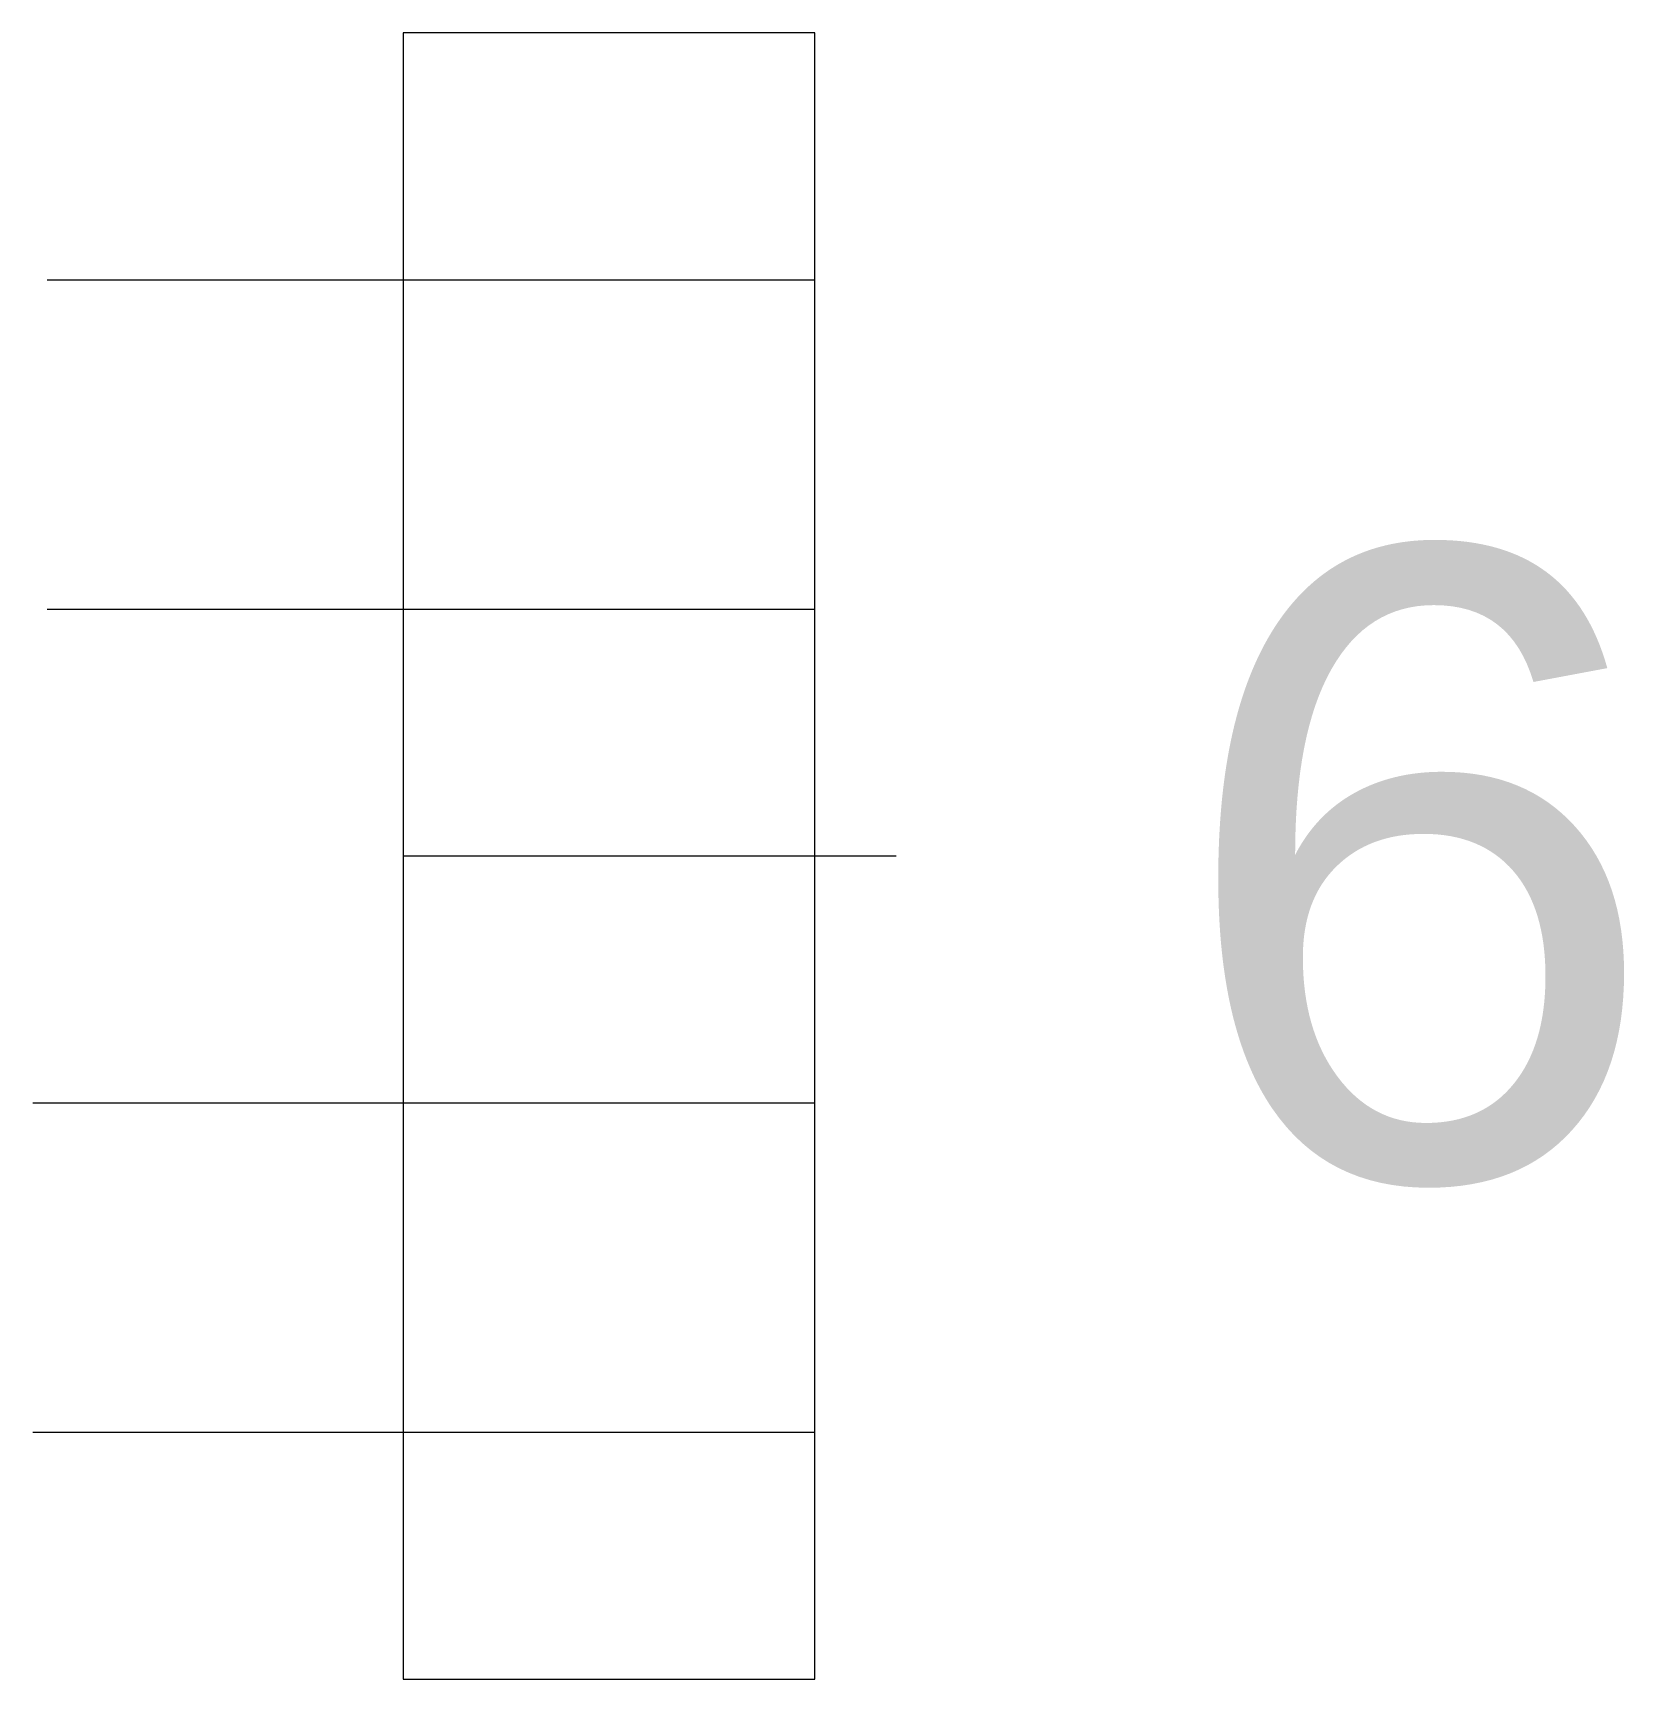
# Model space of a CAD drawing. Header units: inches. Extents: x 66.97 to 74.55, y 131.62 to 139.46.
import ezdxf
from ezdxf.enums import TextEntityAlignment as Align

# ---------------------------------------------------------------- set-up
doc = ezdxf.new("R2010")
doc.units = ezdxf.units.IN
doc.header["$MEASUREMENT"] = 0
doc.layers.add('E102-2nd-floor-electrical', color=7, linetype='Continuous', lineweight=9)
doc.styles.add('Reg', font='Arial.ttf', dxfattribs={"height": 3})

# ---------------------------------------------------------------- blocks, each defined once
blk = doc.blocks.new('duplex-two-gfci')
at = {"layer": 'E102-2nd-floor-electrical'}
for p, q in [((75.9496, 94.9653), (73.9885, 94.9653)), ((73.9885, 94.9653), (73.9885, 87.1208)), ((75.9496, 87.1208), (75.9496, 94.9653)), ((72.2928, 93.7886), (75.9496, 93.7886)), ((72.2928, 92.2197), (75.9496, 92.2197)), ((76.3384, 91.043), (73.9885, 91.043)), ((72.2248, 89.8664), (75.9496, 89.8664)), ((72.2248, 88.2975), (75.9496, 88.2975)), ((73.9885, 87.1208), (75.9496, 87.1208))]:
    blk.add_line(p, q, dxfattribs=at)
at = {"layer": 'E102-2nd-floor-electrical', "style": 'Reg'}
blk.add_attdef('ID', text='', height=3, dxfattribs=at).set_placement((78.8251, 91.0047), align=Align.MIDDLE_CENTER)

msp = doc.modelspace()

# ---------------------------------------------------------------- block references
at = {"layer": 'E102-2nd-floor-electrical'}
msp.add_blockref('duplex-two-gfci', (-5.2545, 44.4996), dxfattribs=at).add_auto_attribs({'ID': '6'})

doc.saveas('drawing.dxf')
